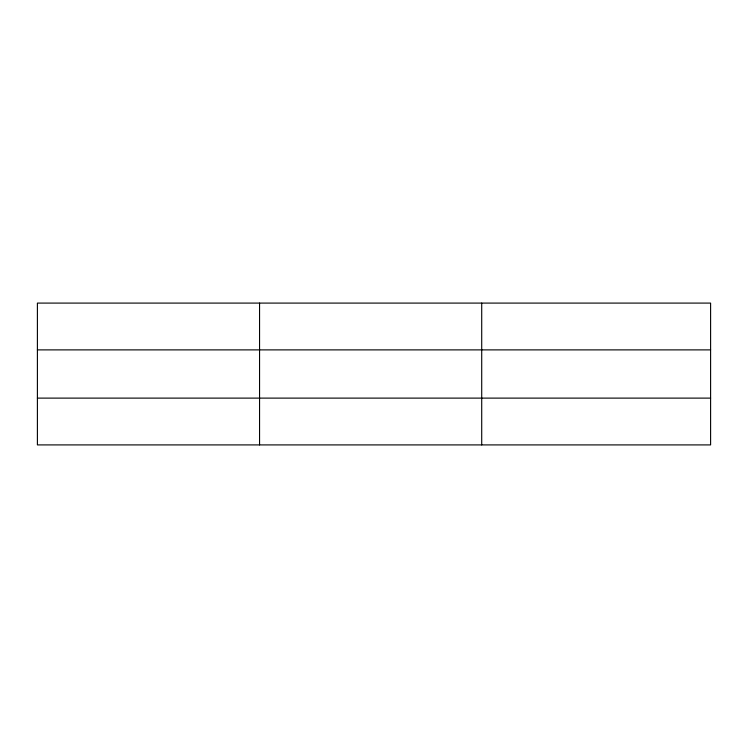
<?xml version="1.0" encoding="UTF-8"?>
<svg xmlns="http://www.w3.org/2000/svg" width="748" height="748" viewBox="0 0 748 748"><rect width="100%" height="100%" fill="white"/><g stroke="black" fill="none" stroke-linecap="round" stroke-linejoin="round"><path stroke-width="1.12" d="M259.556 444.91L259.556 303.09M481.712 444.91L481.712 303.09M710.6 349.886L710.6 303.09L37.4 303.09L37.4 444.91L710.6 444.91L710.6 349.886L37.4 349.886M37.4 398.114L710.6 398.114"/></g></svg>
